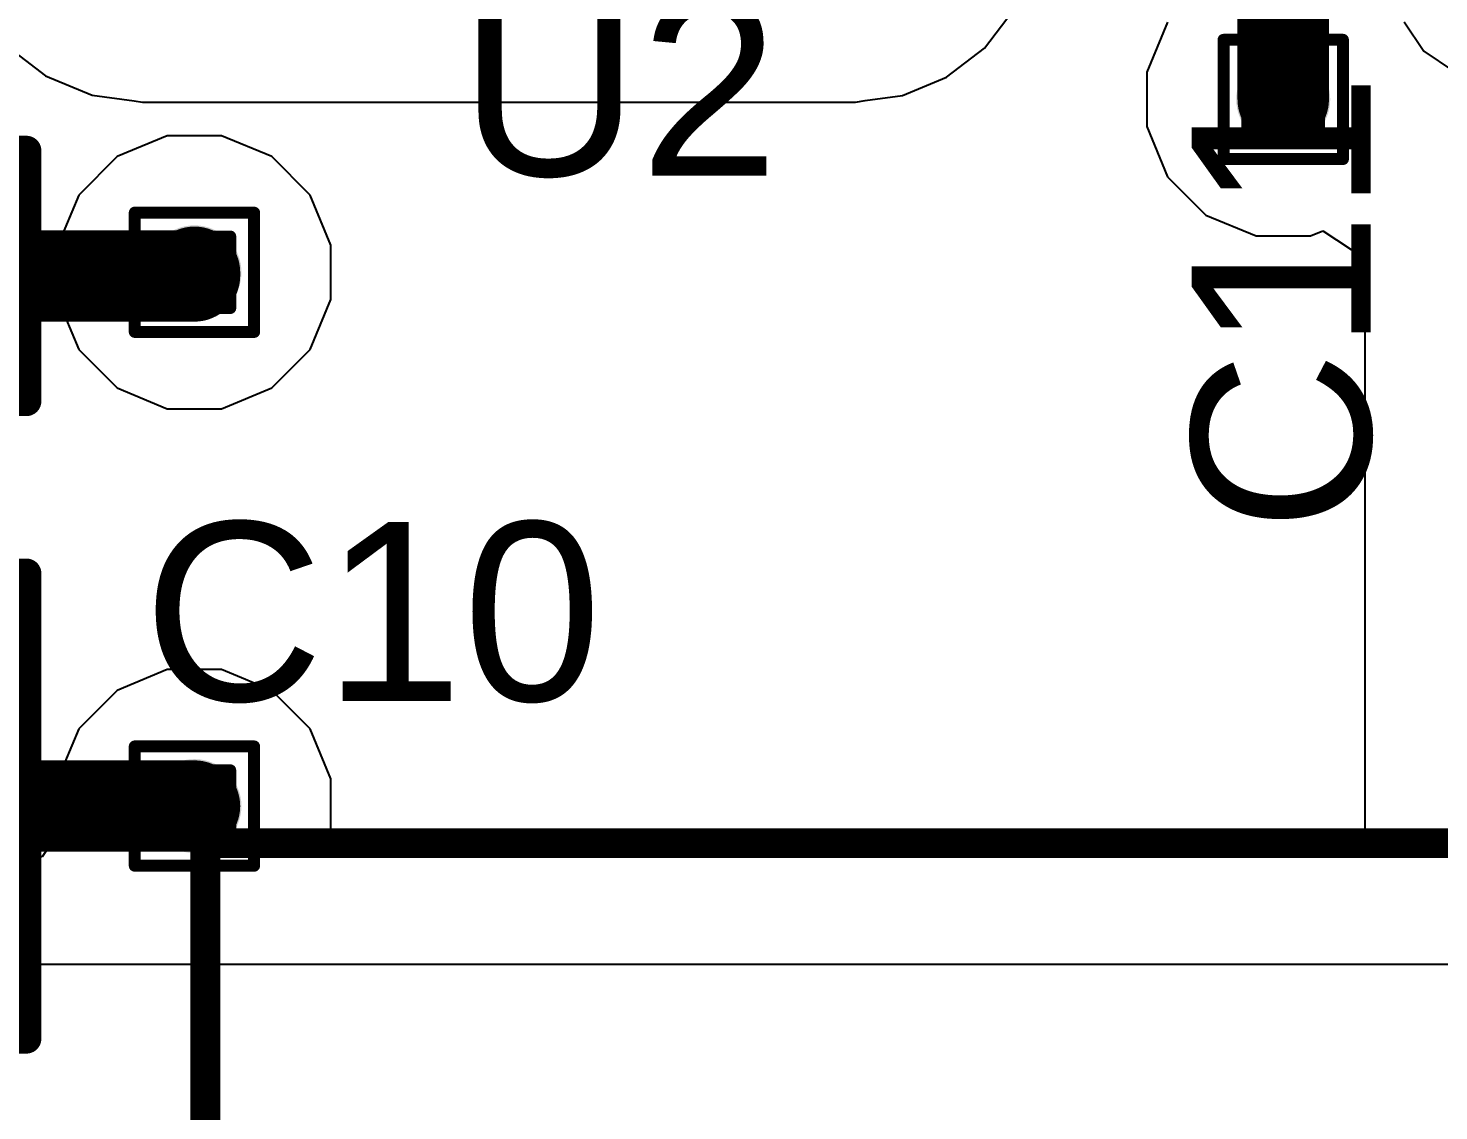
# Model space of a CAD drawing. Header units: inches. Extents: x -12 to 5357, y -8 to 5291.
# Drawn here: x 3.99 to 9.99, y 4.91 to 9.52 of the extents above; entities that cross this region are included whole.
import ezdxf

# ---------------------------------------------------------------- set-up
doc = ezdxf.new("R2010")
doc.units = ezdxf.units.IN
for name, color, linetype in [('Bottom Layer', 5, 'Continuous'), ('Drill Drawing', 1, 'Continuous'), ('Ground', 16, 'Continuous'), ('Power', 76, 'Continuous'), ('Top Layer', 1, 'Continuous'), ('Top Overlay', 2, 'Continuous'), ('Top Paste', 8, 'Continuous'), ('Top Solder', 216, 'Continuous'), ('Via Holes', 16, 'Continuous')]:
    doc.layers.add(name, color=color, linetype=linetype)
doc.styles.add('Arial', font='', dxfattribs={"height": 0.2})
doc.styles.get('Arial').set_extended_font_data('Arial')

# ---------------------------------------------------------------- blocks, each defined once
blk = doc.blocks.new('R___0603_53')
at = {"layer": 'Top Layer'}
for points in [[(-0.381, 0.4445), (-0.381, -0.4445), (-1.143, -0.4445), (-1.143, 0.4445)], [(1.143, 0.4445), (1.143, -0.4445), (0.381, -0.4445), (0.381, 0.4445)]]:
    blk.add_hatch(color=1, dxfattribs=at).paths.add_polyline_path(points)
at = {"layer": 'Top Paste'}
for points in [[(-0.381, 0.4445), (-0.381, -0.4445), (-1.143, -0.4445), (-1.143, 0.4445)], [(1.143, 0.4445), (1.143, -0.4445), (0.381, -0.4445), (0.381, 0.4445)]]:
    blk.add_hatch(color=8, dxfattribs=at).paths.add_polyline_path(points)
at = {"layer": 'Top Solder'}
for points in [[(-0.2794, 0.5461), (-0.2794, -0.5461), (-1.2446, -0.5461), (-1.2446, 0.5461)], [(1.2446, 0.5461), (1.2446, -0.5461), (0.2794, -0.5461), (0.2794, 0.5461)]]:
    blk.add_hatch(color=216, dxfattribs=at).paths.add_polyline_path(points)
at = {"layer": 'Top Overlay'}
for points in [[(1.2192, 0.5334, 0.127, 0.127, 0), (-1.2192, 0.5334, 0.127, 0.127, 0)], [(-1.2192, 0.5334, 0.127, 0.127, 0), (-1.2192, -0.5334, 0.127, 0.127, 0)], [(1.2192, 0.5334, 0.127, 0.127, 0), (1.2192, -0.5334, 0.127, 0.127, 0)], [(1.2192, -0.5334, 0.127, 0.127, 0), (-1.2192, -0.5334, 0.127, 0.127, 0)]]:
    blk.add_lwpolyline(points, format="xyseb", dxfattribs=at)
for points in [[(-1.25095, 0.5334, 0.0635, 0.0635, 1), (-1.18745, 0.5334, 0.0635, 0.0635, 1)], [(-1.25095, 0.5334, 0.0635, 0.0635, 1), (-1.18745, 0.5334, 0.0635, 0.0635, 1)], [(1.18745, 0.5334, 0.0635, 0.0635, 1), (1.25095, 0.5334, 0.0635, 0.0635, 1)], [(1.18745, 0.5334, 0.0635, 0.0635, 1), (1.25095, 0.5334, 0.0635, 0.0635, 1)], [(-1.25095, -0.5334, 0.0635, 0.0635, 1), (-1.18745, -0.5334, 0.0635, 0.0635, 1)], [(-1.25095, -0.5334, 0.0635, 0.0635, 1), (-1.18745, -0.5334, 0.0635, 0.0635, 1)], [(1.18745, -0.5334, 0.0635, 0.0635, 1), (1.25095, -0.5334, 0.0635, 0.0635, 1)], [(1.18745, -0.5334, 0.0635, 0.0635, 1), (1.25095, -0.5334, 0.0635, 0.0635, 1)]]:
    blk.add_lwpolyline(points, format="xyseb", close=True, dxfattribs=at)
blk = doc.blocks.new('DB128L_5_08_2P_GN_S_72')
at = {"layer": 'Top Overlay'}
for points in [[(5.1, 4.9492, 0.127, 0.127, 0), (5.1, -5.1, 0.127, 0.127, 0)], [(5.1, -5.1, 0.127, 0.127, 0), (-5.1, -5.1, 0.127, 0.127, 0)]]:
    blk.add_lwpolyline(points, format="xyseb", dxfattribs=at)
blk.add_lwpolyline([(5.0683, -5.1, 0.0635, 0.0635, 1), (5.1318, -5.1, 0.0635, 0.0635, 1)], format="xyseb", close=True, dxfattribs=at)
blk.add_lwpolyline([(5.0683, -5.1, 0.0635, 0.0635, 1), (5.1318, -5.1, 0.0635, 0.0635, 1)], format="xyseb", close=True, dxfattribs=at)
blk = doc.blocks.new('C___1206_115')
at = {"layer": 'Top Layer'}
for points in [[(-2.032, 0.889), (-0.508, 0.889), (-0.508, -0.889), (-2.032, -0.889)], [(0.508, 0.889), (2.032, 0.889), (2.032, -0.889), (0.508, -0.889)]]:
    blk.add_hatch(color=1, dxfattribs=at).paths.add_polyline_path(points)
at = {"layer": 'Top Paste'}
for points in [[(-2.032, 0.889), (-0.508, 0.889), (-0.508, -0.889), (-2.032, -0.889)], [(0.508, 0.889), (2.032, 0.889), (2.032, -0.889), (0.508, -0.889)]]:
    blk.add_hatch(color=8, dxfattribs=at).paths.add_polyline_path(points)
at = {"layer": 'Top Solder'}
for points in [[(-2.1336, 0.9906), (-0.4064, 0.9906), (-0.4064, -0.9906), (-2.1336, -0.9906)], [(0.4064, 0.9906), (2.1336, 0.9906), (2.1336, -0.9906), (0.4064, -0.9906)]]:
    blk.add_hatch(color=216, dxfattribs=at).paths.add_polyline_path(points)
at = {"layer": 'Top Overlay'}
for points in [[(-0.6096, 0.9906, 0.127, 0.127, 0), (-2.1336, 0.9906, 0.127, 0.127, 0)], [(-2.1336, 0.9906, 0.127, 0.127, 0), (-2.1336, -0.9906, 0.127, 0.127, 0)], [(2.1336, 0.9906, 0.127, 0.127, 0), (0.6096, 0.9906, 0.127, 0.127, 0)], [(2.1336, 0.9906, 0.127, 0.127, 0), (2.1336, -0.9906, 0.127, 0.127, 0)], [(-0.6096, -0.9906, 0.127, 0.127, 0), (-2.1336, -0.9906, 0.127, 0.127, 0)], [(2.1336, -0.9906, 0.127, 0.127, 0), (0.6096, -0.9906, 0.127, 0.127, 0)]]:
    blk.add_lwpolyline(points, format="xyseb", dxfattribs=at)
for points in [[(-2.1654, 0.9906, 0.0635, 0.0635, 1), (-2.1019, 0.9906, 0.0635, 0.0635, 1)], [(-2.1654, 0.9906, 0.0635, 0.0635, 1), (-2.1019, 0.9906, 0.0635, 0.0635, 1)], [(-0.6414, 0.9906, 0.0635, 0.0635, 1), (-0.5779, 0.9906, 0.0635, 0.0635, 1)], [(0.5778, 0.9906, 0.0635, 0.0635, 1), (0.6413, 0.9906, 0.0635, 0.0635, 1)], [(2.1018, 0.9906, 0.0635, 0.0635, 1), (2.1653, 0.9906, 0.0635, 0.0635, 1)], [(2.1018, 0.9906, 0.0635, 0.0635, 1), (2.1653, 0.9906, 0.0635, 0.0635, 1)], [(-2.1654, -0.9906, 0.0635, 0.0635, 1), (-2.1019, -0.9906, 0.0635, 0.0635, 1)], [(-2.1654, -0.9906, 0.0635, 0.0635, 1), (-2.1019, -0.9906, 0.0635, 0.0635, 1)], [(-0.6414, -0.9906, 0.0635, 0.0635, 1), (-0.5779, -0.9906, 0.0635, 0.0635, 1)], [(0.5778, -0.9906, 0.0635, 0.0635, 1), (0.6413, -0.9906, 0.0635, 0.0635, 1)], [(2.1018, -0.9906, 0.0635, 0.0635, 1), (2.1653, -0.9906, 0.0635, 0.0635, 1)], [(2.1018, -0.9906, 0.0635, 0.0635, 1), (2.1653, -0.9906, 0.0635, 0.0635, 1)]]:
    blk.add_lwpolyline(points, format="xyseb", close=True, dxfattribs=at)

msp = doc.modelspace()

# ---------------------------------------------------------------- hatches: boundary and pattern name
at = {"layer": 'Bottom Layer'}
h = msp.add_hatch(color=5, dxfattribs=at)
edge = h.paths.add_edge_path()
edge.add_arc((9.3307, 9.2202), 0.2, 0, 360)
h = msp.add_hatch(color=5, dxfattribs=at)
edge = h.paths.add_edge_path()
edge.add_arc((4.6967, 8.4841), 0.2, 0, 360)
h = msp.add_hatch(color=5, dxfattribs=at)
edge = h.paths.add_edge_path()
edge.add_arc((4.6967, 6.2109), 0.2, 0, 360)
at = {"layer": 'Ground'}
h = msp.add_hatch(color=16, dxfattribs=at)
edge = h.paths.add_edge_path()
edge.add_arc((9.3307, 9.2202), 0.2, 0, 360)
h = msp.add_hatch(color=16, dxfattribs=at)
edge = h.paths.add_edge_path()
edge.add_arc((4.6967, 8.4841), 0.2, 0, 360)
h = msp.add_hatch(color=16, dxfattribs=at)
edge = h.paths.add_edge_path()
edge.add_arc((4.6967, 6.2109), 0.2, 0, 360)
at = {"layer": 'Power'}
h = msp.add_hatch(color=76, dxfattribs=at)
edge = h.paths.add_edge_path()
edge.add_arc((9.3307, 9.2202), 0.2, 0, 360)
h = msp.add_hatch(color=76, dxfattribs=at)
edge = h.paths.add_edge_path()
edge.add_arc((4.6967, 8.4841), 0.2, 0, 360)
h = msp.add_hatch(color=76, dxfattribs=at)
edge = h.paths.add_edge_path()
edge.add_arc((4.6967, 6.2109), 0.2, 0, 360)
at = {"layer": 'Top Layer'}
h = msp.add_hatch(color=1, dxfattribs=at)
edge = h.paths.add_edge_path()
edge.add_arc((9.3307, 9.2202), 0.2, 0, 360)
h = msp.add_hatch(color=1, dxfattribs=at)
edge = h.paths.add_edge_path()
edge.add_arc((4.6967, 8.4841), 0.2, 0, 360)
h = msp.add_hatch(color=1, dxfattribs=at)
edge = h.paths.add_edge_path()
edge.add_arc((4.6967, 6.2109), 0.2, 0, 360)
at = {"layer": 'Via Holes'}
h = msp.add_hatch(color=7, dxfattribs=at)
edge = h.paths.add_edge_path()
edge.add_arc((9.3307, 9.2202), 0.1, 0, 360)
h = msp.add_hatch(color=7, dxfattribs=at)
edge = h.paths.add_edge_path()
edge.add_arc((4.6967, 8.4841), 0.1, 0, 360)
h = msp.add_hatch(color=7, dxfattribs=at)
edge = h.paths.add_edge_path()
edge.add_arc((4.6967, 6.2109), 0.1, 0, 360)

# ---------------------------------------------------------------- linework, layer by layer
at = {"layer": 'Drill Drawing'}
for points in [[(9.0767, 9.4742, 0.0508, 0.0508, 0), (9.5847, 9.4742, 0.0508, 0.0508, 0)], [(9.0767, 8.9662, 0.0508, 0.0508, 0), (9.0767, 9.4742, 0.0508, 0.0508, 0)], [(9.5847, 8.9662, 0.0508, 0.0508, 0), (9.5847, 9.4742, 0.0508, 0.0508, 0)], [(9.1783, 9.3726, 0.0508, 0.0508, 0), (9.4831, 9.3726, 0.0508, 0.0508, 0)], [(9.1783, 9.0678, 0.0508, 0.0508, 0), (9.1783, 9.3726, 0.0508, 0.0508, 0)], [(9.4831, 9.0678, 0.0508, 0.0508, 0), (9.4831, 9.3726, 0.0508, 0.0508, 0)], [(9.1783, 9.0678, 0.0508, 0.0508, 0), (9.4831, 9.0678, 0.0508, 0.0508, 0)], [(9.0767, 8.9662, 0.0508, 0.0508, 0), (9.5847, 8.9662, 0.0508, 0.0508, 0)], [(4.4427, 8.7381, 0.0508, 0.0508, 0), (4.9507, 8.7381, 0.0508, 0.0508, 0)], [(4.4427, 8.2301, 0.0508, 0.0508, 0), (4.4427, 8.7381, 0.0508, 0.0508, 0)], [(4.9507, 8.2301, 0.0508, 0.0508, 0), (4.9507, 8.7381, 0.0508, 0.0508, 0)], [(4.5443, 8.6365, 0.0508, 0.0508, 0), (4.8491, 8.6365, 0.0508, 0.0508, 0)], [(4.5443, 8.3317, 0.0508, 0.0508, 0), (4.5443, 8.6365, 0.0508, 0.0508, 0)], [(4.8491, 8.3317, 0.0508, 0.0508, 0), (4.8491, 8.6365, 0.0508, 0.0508, 0)], [(4.5443, 8.3317, 0.0508, 0.0508, 0), (4.8491, 8.3317, 0.0508, 0.0508, 0)], [(4.4427, 8.2301, 0.0508, 0.0508, 0), (4.9507, 8.2301, 0.0508, 0.0508, 0)], [(4.4427, 6.4649, 0.0508, 0.0508, 0), (4.9507, 6.4649, 0.0508, 0.0508, 0)], [(4.4427, 5.9569, 0.0508, 0.0508, 0), (4.4427, 6.4649, 0.0508, 0.0508, 0)], [(4.9507, 5.9569, 0.0508, 0.0508, 0), (4.9507, 6.4649, 0.0508, 0.0508, 0)], [(4.5443, 6.3633, 0.0508, 0.0508, 0), (4.8491, 6.3633, 0.0508, 0.0508, 0)], [(4.5443, 6.0585, 0.0508, 0.0508, 0), (4.5443, 6.3633, 0.0508, 0.0508, 0)], [(4.8491, 6.0585, 0.0508, 0.0508, 0), (4.8491, 6.3633, 0.0508, 0.0508, 0)], [(4.5443, 6.0585, 0.0508, 0.0508, 0), (4.8491, 6.0585, 0.0508, 0.0508, 0)], [(4.4427, 5.9569, 0.0508, 0.0508, 0), (4.9507, 5.9569, 0.0508, 0.0508, 0)]]:
    msp.add_lwpolyline(points, format="xyseb", dxfattribs=at)
for points in [[(9.064, 9.4742, 0.0254, 0.0254, 1), (9.0894, 9.4742, 0.0254, 0.0254, 1)], [(9.064, 9.4742, 0.0254, 0.0254, 1), (9.0894, 9.4742, 0.0254, 0.0254, 1)], [(9.572, 9.4742, 0.0254, 0.0254, 1), (9.5974, 9.4742, 0.0254, 0.0254, 1)], [(9.572, 9.4742, 0.0254, 0.0254, 1), (9.5974, 9.4742, 0.0254, 0.0254, 1)], [(9.1656, 9.3726, 0.0254, 0.0254, 1), (9.191, 9.3726, 0.0254, 0.0254, 1)], [(9.1656, 9.3726, 0.0254, 0.0254, 1), (9.191, 9.3726, 0.0254, 0.0254, 1)], [(9.4704, 9.3726, 0.0254, 0.0254, 1), (9.4958, 9.3726, 0.0254, 0.0254, 1)], [(9.4704, 9.3726, 0.0254, 0.0254, 1), (9.4958, 9.3726, 0.0254, 0.0254, 1)], [(9.1656, 9.0678, 0.0254, 0.0254, 1), (9.191, 9.0678, 0.0254, 0.0254, 1)], [(9.1656, 9.0678, 0.0254, 0.0254, 1), (9.191, 9.0678, 0.0254, 0.0254, 1)], [(9.4704, 9.0678, 0.0254, 0.0254, 1), (9.4958, 9.0678, 0.0254, 0.0254, 1)], [(9.4704, 9.0678, 0.0254, 0.0254, 1), (9.4958, 9.0678, 0.0254, 0.0254, 1)], [(9.064, 8.9662, 0.0254, 0.0254, 1), (9.0894, 8.9662, 0.0254, 0.0254, 1)], [(9.064, 8.9662, 0.0254, 0.0254, 1), (9.0894, 8.9662, 0.0254, 0.0254, 1)], [(9.572, 8.9662, 0.0254, 0.0254, 1), (9.5974, 8.9662, 0.0254, 0.0254, 1)], [(9.572, 8.9662, 0.0254, 0.0254, 1), (9.5974, 8.9662, 0.0254, 0.0254, 1)], [(4.43, 8.7381, 0.0254, 0.0254, 1), (4.4554, 8.7381, 0.0254, 0.0254, 1)], [(4.43, 8.7381, 0.0254, 0.0254, 1), (4.4554, 8.7381, 0.0254, 0.0254, 1)], [(4.938, 8.7381, 0.0254, 0.0254, 1), (4.9634, 8.7381, 0.0254, 0.0254, 1)], [(4.938, 8.7381, 0.0254, 0.0254, 1), (4.9634, 8.7381, 0.0254, 0.0254, 1)], [(4.5316, 8.6365, 0.0254, 0.0254, 1), (4.557, 8.6365, 0.0254, 0.0254, 1)], [(4.5316, 8.6365, 0.0254, 0.0254, 1), (4.557, 8.6365, 0.0254, 0.0254, 1)], [(4.8364, 8.6365, 0.0254, 0.0254, 1), (4.8618, 8.6365, 0.0254, 0.0254, 1)], [(4.8364, 8.6365, 0.0254, 0.0254, 1), (4.8618, 8.6365, 0.0254, 0.0254, 1)], [(4.5316, 8.3317, 0.0254, 0.0254, 1), (4.557, 8.3317, 0.0254, 0.0254, 1)], [(4.5316, 8.3317, 0.0254, 0.0254, 1), (4.557, 8.3317, 0.0254, 0.0254, 1)], [(4.8364, 8.3317, 0.0254, 0.0254, 1), (4.8618, 8.3317, 0.0254, 0.0254, 1)], [(4.8364, 8.3317, 0.0254, 0.0254, 1), (4.8618, 8.3317, 0.0254, 0.0254, 1)], [(4.43, 8.2301, 0.0254, 0.0254, 1), (4.4554, 8.2301, 0.0254, 0.0254, 1)], [(4.43, 8.2301, 0.0254, 0.0254, 1), (4.4554, 8.2301, 0.0254, 0.0254, 1)], [(4.938, 8.2301, 0.0254, 0.0254, 1), (4.9634, 8.2301, 0.0254, 0.0254, 1)], [(4.938, 8.2301, 0.0254, 0.0254, 1), (4.9634, 8.2301, 0.0254, 0.0254, 1)], [(4.43, 6.4649, 0.0254, 0.0254, 1), (4.4554, 6.4649, 0.0254, 0.0254, 1)], [(4.43, 6.4649, 0.0254, 0.0254, 1), (4.4554, 6.4649, 0.0254, 0.0254, 1)], [(4.938, 6.4649, 0.0254, 0.0254, 1), (4.9634, 6.4649, 0.0254, 0.0254, 1)], [(4.938, 6.4649, 0.0254, 0.0254, 1), (4.9634, 6.4649, 0.0254, 0.0254, 1)], [(4.5316, 6.3633, 0.0254, 0.0254, 1), (4.557, 6.3633, 0.0254, 0.0254, 1)], [(4.5316, 6.3633, 0.0254, 0.0254, 1), (4.557, 6.3633, 0.0254, 0.0254, 1)], [(4.8364, 6.3633, 0.0254, 0.0254, 1), (4.8618, 6.3633, 0.0254, 0.0254, 1)], [(4.8364, 6.3633, 0.0254, 0.0254, 1), (4.8618, 6.3633, 0.0254, 0.0254, 1)], [(4.5316, 6.0585, 0.0254, 0.0254, 1), (4.557, 6.0585, 0.0254, 0.0254, 1)], [(4.5316, 6.0585, 0.0254, 0.0254, 1), (4.557, 6.0585, 0.0254, 0.0254, 1)], [(4.8364, 6.0585, 0.0254, 0.0254, 1), (4.8618, 6.0585, 0.0254, 0.0254, 1)], [(4.8364, 6.0585, 0.0254, 0.0254, 1), (4.8618, 6.0585, 0.0254, 0.0254, 1)], [(4.43, 5.9569, 0.0254, 0.0254, 1), (4.4554, 5.9569, 0.0254, 0.0254, 1)], [(4.43, 5.9569, 0.0254, 0.0254, 1), (4.4554, 5.9569, 0.0254, 0.0254, 1)], [(4.938, 5.9569, 0.0254, 0.0254, 1), (4.9634, 5.9569, 0.0254, 0.0254, 1)], [(4.938, 5.9569, 0.0254, 0.0254, 1), (4.9634, 5.9569, 0.0254, 0.0254, 1)]]:
    msp.add_lwpolyline(points, format="xyseb", close=True, dxfattribs=at)
at = {"layer": 'Power'}
for p, q in [((8.8381, 9.5493), (8.7497, 9.3358)), ((8.7497, 9.3358), (8.7497, 9.1046)), ((8.7497, 9.1046), (8.8381, 8.8911)), ((4.5812, 9.0651), (4.3676, 8.9766)), ((4.8123, 9.0651), (4.5812, 9.0651)), ((5.0258, 8.9766), (4.8123, 9.0651)), ((4.3676, 8.9766), (4.2042, 8.8132)), ((5.1893, 8.8132), (5.0258, 8.9766)), ((8.8381, 8.8911), (9.0015, 8.7277)), ((4.2042, 8.8132), (4.1157, 8.5996)), ((5.2777, 8.5996), (5.1893, 8.8132)), ((9.0015, 8.7277), (9.2151, 8.6392)), ((9.4462, 8.6392), (9.4996, 8.6613)), ((9.4996, 8.6613), (9.6774, 8.5425)), ((4.1157, 8.5996), (4.1157, 8.3685)), ((5.2777, 8.3685), (5.2777, 8.5996)), ((9.2151, 8.6392), (9.4462, 8.6392)), ((9.6774, 8.5425), (9.6774, 5.9944)), ((4.1157, 8.3685), (4.2042, 8.155)), ((5.1893, 8.155), (5.2777, 8.3685)), ((4.2042, 8.155), (4.3676, 7.9915)), ((5.0258, 7.9915), (5.1893, 8.155)), ((4.3676, 7.9915), (4.5812, 7.9031)), ((4.8123, 7.9031), (5.0258, 7.9915)), ((4.5812, 7.9031), (4.8123, 7.9031)), ((4.5812, 6.7919), (4.3676, 6.7034)), ((4.8123, 6.7919), (4.5812, 6.7919)), ((5.0258, 6.7034), (4.8123, 6.7919)), ((4.3676, 6.7034), (4.2042, 6.54)), ((5.1893, 6.54), (5.0258, 6.7034)), ((4.2042, 6.54), (4.1157, 6.3265)), ((5.2777, 6.3265), (5.1893, 6.54)), ((4.1157, 6.3265), (4.1157, 6.0953)), ((5.2777, 6.0953), (5.2777, 6.3265)), ((4.1157, 6.0953), (4.0483, 5.9944)), ((5.3452, 5.9944), (5.2777, 6.0953)), ((4.0483, 5.9944), (-3.6114, 5.9944)), ((9.6774, 5.9944), (5.3452, 5.9944)), ((-3.6114, 5.5372), (10.1429, 5.5372))]:
    msp.add_line(p, q, dxfattribs=at)
at = {"layer": 'Top Layer'}
for p, q in [((8.0586, 9.4381), (8.1819, 9.5989)), ((9.8455, 9.5512), (9.9297, 9.4252)), ((3.8921, 9.4518), (4.063, 9.3208)), ((7.8978, 9.3147), (8.0586, 9.4381)), ((9.9297, 9.4252), (10.0557, 9.341)), ((4.063, 9.3208), (4.2619, 9.2384)), ((7.7105, 9.2371), (7.8978, 9.3147)), ((4.2619, 9.2384), (4.4397, 9.2149)), ((4.4397, 9.2149), (4.4754, 9.2079)), ((4.4754, 9.2079), (7.5096, 9.2079)), ((7.5096, 9.2079), (7.5514, 9.2162)), ((7.5514, 9.2162), (7.7105, 9.2371))]:
    msp.add_line(p, q, dxfattribs=at)
for points in [[(9.3307, 9.2202, 0.3894, 0.3894, 0), (9.3307, 9.9285, 0.3894, 0.3894, 0)], [(3.5245, 8.4685, 0.3894, 0.3894, 0), (4.6967, 8.4685, 0.3894, 0.3894, 0)], [(4.6967, 8.4685, 0.3894, 0.3894, 0), (4.6967, 8.4841, 0.3894, 0.3894, 0)], [(3.1181, 6.2109, 0.3894, 0.3894, 0), (4.6967, 6.2109, 0.3894, 0.3894, 0)]]:
    msp.add_lwpolyline(points, format="xyseb", dxfattribs=at)
for points in [[(9.2333, 9.2202, 0.1947, 0.1947, 1), (9.428, 9.2202, 0.1947, 0.1947, 1)], [(4.5994, 8.4841, 0.1947, 0.1947, 1), (4.7941, 8.4841, 0.1947, 0.1947, 1)], [(4.5994, 8.4685, 0.1947, 0.1947, 1), (4.7941, 8.4685, 0.1947, 0.1947, 1)], [(4.5994, 8.4685, 0.1947, 0.1947, 1), (4.7941, 8.4685, 0.1947, 0.1947, 1)], [(4.5994, 6.2109, 0.1947, 0.1947, 1), (4.7941, 6.2109, 0.1947, 0.1947, 1)]]:
    msp.add_lwpolyline(points, format="xyseb", close=True, dxfattribs=at)

# ---------------------------------------------------------------- block references
at = {"rotation": 180}
for name, p in [('R___0603_53', (2.7625, 8.4685)), ('C___1206_115', (1.8481, 6.2109)), ('DB128L_5_08_2P_GN_S_72', (9.8431, 0.9531))]:
    msp.add_blockref(name, p, dxfattribs=at)

# ---------------------------------------------------------------- texts
at = {"layer": 'Top Overlay', "style": 'Arial'}
for s, p in [('U2', (5.8233, 8.8952)), ('C10', (4.4779, 6.6589))]:
    msp.add_text(s, height=0.762, dxfattribs=at).set_placement(p)
msp.add_text('C11', height=0.762, rotation=90, dxfattribs=at).set_placement((9.7027, 7.379))

doc.saveas('drawing.dxf')
